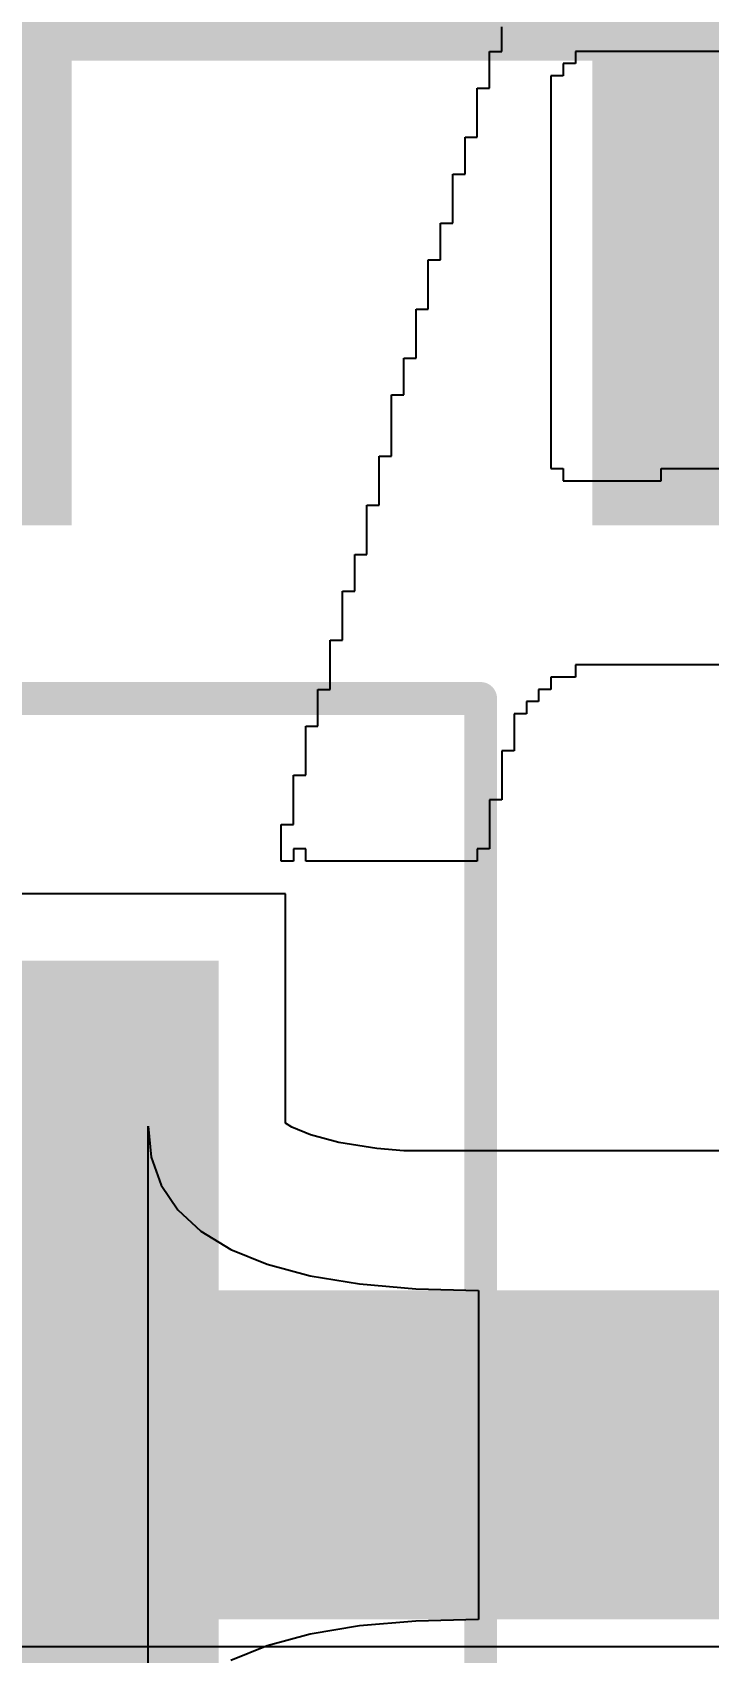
# Model space of a CAD drawing. Header units: millimetres. Extents: x 0 to 168, y 0 to 109.
# Drawn here: x 81.34 to 82.369, y 70.423 to 72.886 of the extents above; entities that cross this region are included whole.
import ezdxf

# ---------------------------------------------------------------- set-up
doc = ezdxf.new("R2010")
doc.units = ezdxf.units.MM
for name, color, linetype in [('BottomOverlay', 54, 'Continuous'), ('Mechanical13', 56, 'Continuous'), ('Mechanical15', 56, 'Continuous'), ('TopLayer', 1, 'Continuous'), ('TopOverlay', 2, 'Continuous'), ('TopPaste', 8, 'Continuous'), ('TopSolder', 216, 'Continuous')]:
    doc.layers.add(name, color=color, linetype=linetype)
doc.styles.add('Arial', font='arial.ttf', dxfattribs={"height": 0.2})

# ---------------------------------------------------------------- blocks, each defined once
blk = doc.blocks.new('RES0805_140')
at = {"layer": 'TopLayer'}
blk.add_hatch(color=1, dxfattribs=at).paths.add_polyline_path([(-1.65, -0.75), (-1.65, 0.75), (-0.35, 0.75), (-0.35, -0.75)])
at = {"layer": 'TopPaste'}
blk.add_hatch(color=8, dxfattribs=at).paths.add_polyline_path([(-1.65, -0.75), (-1.65, 0.75), (-0.35, 0.75), (-0.35, -0.75)])
at = {"layer": 'TopSolder'}
blk.add_hatch(color=216, dxfattribs=at).paths.add_polyline_path([(-1.7516, -0.8516), (-1.7516, 0.8516), (-0.2484, 0.8516), (-0.2484, -0.8516)])
at = {"layer": 'Mechanical13', "const_width": 0.1}
for points in [[(1.1, 0.7), (-1.1, 0.7)], [(-1.1, -0.7), (-1.1, 0.7)]]:
    blk.add_lwpolyline(points, dxfattribs=at)
at = {"layer": 'Mechanical13', "const_width": 0.05}
blk.add_lwpolyline([(-1.125, 0.7, 1), (-1.075, 0.7, 1)], format="xyb", close=True, dxfattribs=at)
blk.add_lwpolyline([(-1.125, 0.7, 1), (-1.075, 0.7, 1)], format="xyb", close=True, dxfattribs=at)
at = {"layer": 'Mechanical15', "const_width": 0.05}
for points in [[(2.15, 1.25), (-2.15, 1.25)], [(-2.15, -1.25), (-2.15, 1.25)]]:
    blk.add_lwpolyline(points, dxfattribs=at)
at = {"layer": 'Mechanical15', "const_width": 0.025}
blk.add_lwpolyline([(-2.1625, 1.25, 1), (-2.1375, 1.25, 1)], format="xyb", close=True, dxfattribs=at)
blk.add_lwpolyline([(-2.1625, 1.25, 1), (-2.1375, 1.25, 1)], format="xyb", close=True, dxfattribs=at)

msp = doc.modelspace()

# ---------------------------------------------------------------- linework, layer by layer
at = {"layer": 'BottomOverlay'}
for p, q in [((82.0543, 72.8755), (82.0543, 72.8941)), ((82.0543, 72.8568), (82.0543, 72.8755)), ((82.0356, 72.8382), (82.0356, 72.8568)), ((82.0356, 72.8568), (82.0543, 72.8568)), ((82.0356, 72.8195), (82.0356, 72.8382)), ((82.1662, 72.8382), (82.1475, 72.8382)), ((82.1475, 72.8382), (82.1475, 72.8195)), ((82.4833, 72.8568), (82.1662, 72.8568)), ((82.1662, 72.8568), (82.1662, 72.8382)), ((82.0356, 72.8009), (82.0356, 72.8195)), ((82.1475, 72.8195), (82.1289, 72.8195)), ((82.1289, 72.8195), (82.1289, 72.8009)), ((82.017, 72.7822), (82.017, 72.8009)), ((82.017, 72.8009), (82.0356, 72.8009)), ((82.1289, 72.8009), (82.1289, 72.7822)), ((82.017, 72.7636), (82.017, 72.7822)), ((82.017, 72.7449), (82.017, 72.7636)), ((82.1289, 72.7822), (82.1289, 72.7636)), ((82.1289, 72.7636), (82.1289, 72.7449)), ((82.017, 72.7263), (82.017, 72.7449)), ((82.1289, 72.7449), (82.1289, 72.7263)), ((81.9983, 72.7076), (81.9983, 72.7263)), ((81.9983, 72.7263), (82.017, 72.7263)), ((82.1289, 72.7263), (82.1289, 72.7076)), ((81.9983, 72.689), (81.9983, 72.7076)), ((81.9983, 72.6703), (81.9983, 72.689)), ((82.1289, 72.7076), (82.1289, 72.689)), ((82.1289, 72.689), (82.1289, 72.6703)), ((81.9797, 72.6516), (81.9797, 72.6703)), ((81.9797, 72.6703), (81.9983, 72.6703)), ((82.1289, 72.6703), (82.1289, 72.6516)), ((81.9797, 72.633), (81.9797, 72.6516)), ((82.1289, 72.6516), (82.1289, 72.633)), ((81.9797, 72.6143), (81.9797, 72.633)), ((81.9797, 72.5957), (81.9797, 72.6143)), ((82.1289, 72.633), (82.1289, 72.6143)), ((82.1289, 72.6143), (82.1289, 72.5957)), ((81.961, 72.577), (81.961, 72.5957)), ((81.961, 72.5957), (81.9797, 72.5957)), ((82.1289, 72.5957), (82.1289, 72.577)), ((81.961, 72.5584), (81.961, 72.577)), ((82.1289, 72.577), (82.1289, 72.5584)), ((81.9423, 72.5211), (81.9423, 72.5397)), ((81.9423, 72.5397), (81.961, 72.5397)), ((81.961, 72.5397), (81.961, 72.5584)), ((82.1289, 72.5584), (82.1289, 72.5397)), ((82.1289, 72.5397), (82.1289, 72.5211)), ((81.9423, 72.5024), (81.9423, 72.5211)), ((82.1289, 72.5211), (82.1289, 72.5024)), ((81.9423, 72.4838), (81.9423, 72.5024)), ((82.1289, 72.5024), (82.1289, 72.4838)), ((81.9423, 72.4651), (81.9423, 72.4838)), ((82.1289, 72.4838), (82.1289, 72.4651)), ((81.9237, 72.4465), (81.9237, 72.4651)), ((81.9237, 72.4651), (81.9423, 72.4651)), ((81.9237, 72.4278), (81.9237, 72.4465)), ((82.1289, 72.4651), (82.1289, 72.4465)), ((82.1289, 72.4465), (82.1289, 72.4278)), ((81.9237, 72.4091), (81.9237, 72.4278)), ((82.1289, 72.4278), (82.1289, 72.4091)), ((81.9237, 72.3905), (81.9237, 72.4091)), ((82.1289, 72.4091), (82.1289, 72.3905)), ((81.905, 72.3718), (81.905, 72.3905)), ((81.905, 72.3905), (81.9237, 72.3905)), ((81.905, 72.3532), (81.905, 72.3718)), ((82.1289, 72.3905), (82.1289, 72.3718)), ((82.1289, 72.3718), (82.1289, 72.3532)), ((81.905, 72.3345), (81.905, 72.3532)), ((82.1289, 72.3532), (82.1289, 72.3345)), ((81.8864, 72.3159), (81.8864, 72.3345)), ((81.8864, 72.3345), (81.905, 72.3345)), ((82.1289, 72.3345), (82.1289, 72.3159)), ((81.8864, 72.2972), (81.8864, 72.3159)), ((81.8864, 72.2786), (81.8864, 72.2972)), ((82.1289, 72.3159), (82.1289, 72.2972)), ((82.1289, 72.2972), (82.1289, 72.2786)), ((81.8864, 72.2599), (81.8864, 72.2786)), ((82.1289, 72.2786), (82.1289, 72.2599)), ((81.8864, 72.2413), (81.8864, 72.2599)), ((82.1289, 72.2599), (82.1289, 72.2413)), ((81.8677, 72.2226), (81.8677, 72.2413)), ((81.8677, 72.2413), (81.8864, 72.2413)), ((81.8677, 72.204), (81.8677, 72.2226)), ((82.1289, 72.2413), (82.1289, 72.2226)), ((82.1289, 72.2226), (82.1475, 72.2226)), ((82.1475, 72.2226), (82.1475, 72.204)), ((82.2968, 72.204), (82.2968, 72.2226)), ((82.2968, 72.2226), (82.4833, 72.2226)), ((81.8677, 72.1853), (81.8677, 72.204)), ((82.1475, 72.204), (82.2968, 72.204)), ((81.8677, 72.1667), (81.8677, 72.1853)), ((81.8491, 72.148), (81.8491, 72.1667)), ((81.8491, 72.1667), (81.8677, 72.1667)), ((81.8491, 72.1293), (81.8491, 72.148)), ((81.8491, 72.1107), (81.8491, 72.1293)), ((81.8491, 72.092), (81.8491, 72.1107)), ((81.8304, 72.0734), (81.8304, 72.092)), ((81.8304, 72.092), (81.8491, 72.092)), ((81.8304, 72.0547), (81.8304, 72.0734)), ((81.8304, 72.0361), (81.8304, 72.0547)), ((81.8118, 72.0174), (81.8118, 72.0361)), ((81.8118, 72.0361), (81.8304, 72.0361)), ((81.8118, 71.9988), (81.8118, 72.0174)), ((81.8118, 71.9801), (81.8118, 71.9988)), ((81.8118, 71.9615), (81.8118, 71.9801)), ((81.7931, 71.9428), (81.7931, 71.9615)), ((81.7931, 71.9615), (81.8118, 71.9615)), ((81.7931, 71.9241), (81.7931, 71.9428)), ((81.7931, 71.9055), (81.7931, 71.9241)), ((82.446, 71.9241), (82.1662, 71.9241)), ((82.1662, 71.9241), (82.1662, 71.9055)), ((81.7931, 71.8868), (81.7931, 71.9055)), ((82.1662, 71.9055), (82.1289, 71.9055)), ((82.1289, 71.9055), (82.1289, 71.8868)), ((81.7745, 71.8682), (81.7745, 71.8868)), ((81.7745, 71.8868), (81.7931, 71.8868)), ((82.1289, 71.8868), (82.1102, 71.8868)), ((82.1102, 71.8868), (82.1102, 71.8682)), ((81.7745, 71.8495), (81.7745, 71.8682)), ((81.7745, 71.8309), (81.7745, 71.8495)), ((82.0916, 71.8495), (82.0729, 71.8495)), ((82.0729, 71.8495), (82.0729, 71.8309)), ((82.1102, 71.8682), (82.0916, 71.8682)), ((82.0916, 71.8682), (82.0916, 71.8495)), ((81.7558, 71.8122), (81.7558, 71.8309)), ((81.7558, 71.8309), (81.7745, 71.8309)), ((82.0729, 71.8309), (82.0729, 71.8122)), ((81.7558, 71.7936), (81.7558, 71.8122)), ((82.0729, 71.8122), (82.0729, 71.7936)), ((81.7558, 71.7749), (81.7558, 71.7936)), ((82.0729, 71.7936), (82.0543, 71.7936)), ((82.0543, 71.7936), (82.0543, 71.7749)), ((81.7372, 71.7376), (81.7372, 71.7563)), ((81.7372, 71.7563), (81.7558, 71.7563)), ((81.7558, 71.7563), (81.7558, 71.7749)), ((82.0543, 71.7749), (82.0543, 71.7563)), ((82.0543, 71.7563), (82.0543, 71.7376)), ((81.7372, 71.719), (81.7372, 71.7376)), ((82.0543, 71.7376), (82.0543, 71.719)), ((81.7372, 71.7003), (81.7372, 71.719)), ((82.0543, 71.719), (82.0356, 71.719)), ((82.0356, 71.719), (82.0356, 71.7003)), ((81.7185, 71.663), (81.7185, 71.6816)), ((81.7185, 71.6816), (81.7372, 71.6816)), ((81.7372, 71.6816), (81.7372, 71.7003)), ((82.0356, 71.7003), (82.0356, 71.6816)), ((82.0356, 71.6816), (82.0356, 71.663)), ((81.7185, 71.6443), (81.7185, 71.663)), ((82.0356, 71.663), (82.0356, 71.6443)), ((81.7185, 71.6257), (81.7185, 71.6443)), ((81.7558, 71.6443), (81.7372, 71.6443)), ((81.7372, 71.6443), (81.7372, 71.6257)), ((81.7558, 71.6257), (81.7558, 71.6443)), ((82.0356, 71.6443), (82.017, 71.6443)), ((82.017, 71.6443), (82.017, 71.6257)), ((81.7372, 71.6257), (81.7185, 71.6257)), ((82.017, 71.6257), (81.7558, 71.6257)), ((81.1216, 70.4318), (83.0243, 70.4318))]:
    msp.add_line(p, q, dxfattribs=at)
at = {"layer": 'TopLayer'}
for p, q in [((81.7252, 71.5762), (79.8188, 71.5762)), ((81.7252, 71.2272), (81.7252, 71.5762)), ((81.5159, 70.223), (81.5159, 71.223)), ((81.5159, 71.223), (81.5209, 71.1755)), ((81.735, 71.2212), (81.7252, 71.2272)), ((81.7631, 71.2098), (81.735, 71.2212)), ((81.8062, 71.1982), (81.7631, 71.2098)), ((81.8639, 71.1887), (81.8062, 71.1982)), ((81.9051, 71.1851), (81.8639, 71.1887)), ((82.6847, 71.1851), (81.9051, 71.1851)), ((81.5209, 71.1755), (81.536, 71.133)), ((81.536, 71.133), (81.5612, 71.0955)), ((81.5612, 71.0955), (81.5964, 71.063)), ((81.5964, 71.063), (81.6417, 71.0355)), ((81.6417, 71.0355), (81.697, 71.013)), ((81.697, 71.013), (81.7624, 70.9955)), ((81.7624, 70.9955), (81.8379, 70.983)), ((81.8379, 70.983), (81.9234, 70.9755)), ((81.9234, 70.9755), (82.0189, 70.973)), ((82.0189, 70.973), (82.0189, 70.473)), ((81.9234, 70.4705), (81.8379, 70.463)), ((82.0189, 70.473), (81.9234, 70.4705)), ((81.7624, 70.4505), (81.697, 70.433)), ((81.8379, 70.463), (81.7624, 70.4505)), ((81.697, 70.433), (81.6417, 70.4105))]:
    msp.add_line(p, q, dxfattribs=at)
at = {"layer": 'TopLayer', "const_width": 0.5}
msp.add_lwpolyline([(80.772, 70.723), (82.6847, 70.723)], dxfattribs=at)

# ---------------------------------------------------------------- block references
at = {"rotation": 270}
msp.add_blockref('RES0805_140', (80.772, 69.723), dxfattribs=at)

# ---------------------------------------------------------------- texts
at = {"layer": 'TopOverlay', "style": 'Arial'}
msp.add_text('HWB', height=1.524, dxfattribs=at).set_placement((81.0267, 72.1362))

doc.saveas('drawing.dxf')
